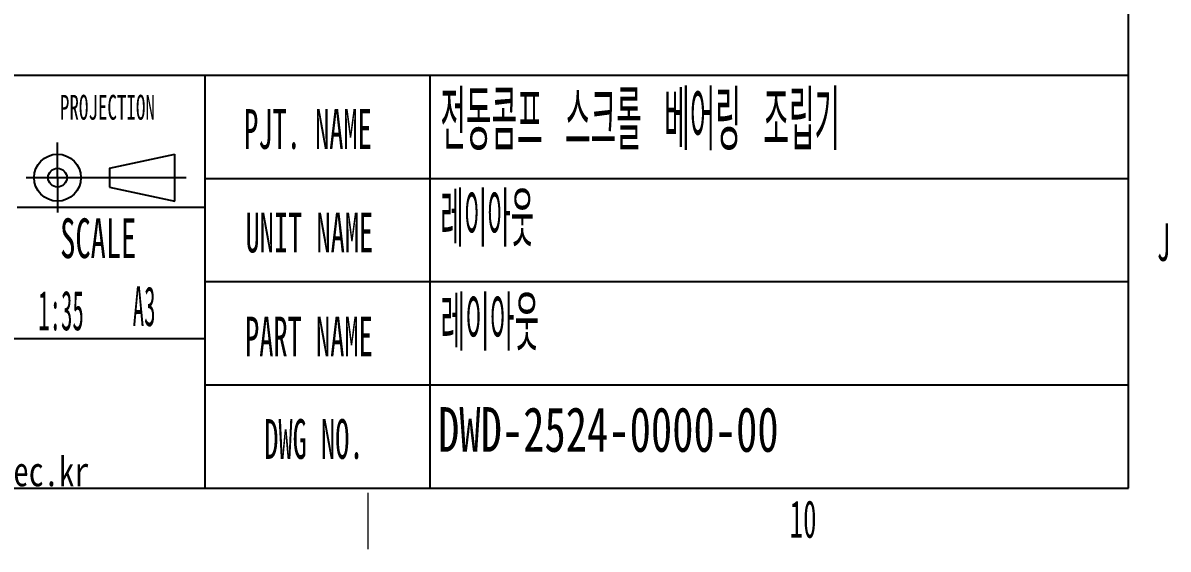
# Model space of a CAD drawing. Header units: millimetres. Extents: x 169 to 14583, y -399 to 10804.
# Drawn here: x 12394 to 14529, y 72 to 1053 of the extents above; entities that cross this region are included whole.
import ezdxf

# ---------------------------------------------------------------- set-up
doc = ezdxf.new("R2010")
doc.units = ezdxf.units.MM
doc.header["$LTSCALE"] = 35
doc.layers.add('12', color=4, linetype='Continuous')
doc.styles.add('SLDTEXTSTYLE1', font='TXT', dxfattribs={"width": 0.446809, "bigfont": 'bigfont'})
doc.styles.add('SLDTEXTSTYLE11', font='TXT', dxfattribs={"width": 0.75})
doc.styles.add('SLDTEXTSTYLE2', font='TXT', dxfattribs={"width": 0.7})
doc.styles.add('SLDTEXTSTYLE4', font='TXT', dxfattribs={"width": 0.421875})
doc.styles.add('SLDTEXTSTYLE5', font='TXT', dxfattribs={"width": 0.525})
doc.styles.add('SLDTEXTSTYLE6', font='TXT', dxfattribs={"width": 0.4235})
doc.styles.add('SLDTEXTSTYLE7', font='TXT', dxfattribs={"width": 0.4235, "bigfont": 'bigfont'})
doc.styles.add('SLDTEXTSTYLE8', font='TXT', dxfattribs={"width": 0.5625})

# ---------------------------------------------------------------- blocks, each defined once
blk = doc.blocks.new('블록12')
for p, q in [((14454.9, 185.5), (14454.9, 10160.5)), ((11333.4, 955.5), (14454.9, 955.5)), ((12733.4, 185.5), (12733.4, 955.5)), ((13153.4, 185.5), (13153.4, 955.5)), ((12458.4, 764.3), (12458.4, 829.9)), ((12555.1, 781.8), (12677.2, 808.1)), ((12677.2, 720.6), (12677.2, 808.1)), ((12555.1, 781.8), (12555.1, 746.8)), ((12400, 764.3), (12698, 764.3)), ((12458.4, 764.3), (12458.4, 699.3)), ((12733.4, 763), (14454.9, 763)), ((12555.1, 746.8), (12677.2, 720.6)), ((12383.4, 709.5), (12733.4, 709.5)), ((12733.4, 570.5), (14454.9, 570.5)), ((11333.4, 464.5), (12733.4, 464.5)), ((12733.4, 378), (14454.9, 378)), ((279.9, 185.5), (14454.9, 185.5))]:
    blk.add_line(p, q)
at = {"color": 9, "linetype": 'Continuous', "lineweight": 18}
blk.add_line((13037.4, 71.6), (13037.4, 176.6), dxfattribs=at)
for radius in [43.8, 17.5]:
    blk.add_circle((12458.4, 764.3), radius)

msp = doc.modelspace()

# ---------------------------------------------------------------- block references
at = {"color": 7, "linetype": 'Continuous'}
msp.add_blockref('블록12', (0, 0), dxfattribs=at)

# ---------------------------------------------------------------- texts
at = {"layer": '12'}
for s, insert, char_height, attachment_point, style in [('PROJECTION', (12551.457, 918.714), 46.3021, 2, 'SLDTEXTSTYLE8'), ('전동콤프 스크롤 베어링 조립기', (13172.164, 926.46), 111.125, 1, 'SLDTEXTSTYLE7'), ('PJT. NAME', (12925.376, 892.073), 74.0833, 2, 'SLDTEXTSTYLE5'), ('레이아웃', (13172.164, 737.452), 101.8646, 1, 'SLDTEXTSTYLE7'), ('SCALE', (12534.332, 688.365), 74.0833, 2, 'SLDTEXTSTYLE8'), ('UNIT NAME', (12927.957, 699.068), 74.0833, 2, 'SLDTEXTSTYLE5'), ('J', (14520.319, 678.949), 70.001, 2, 'SLDTEXTSTYLE5'), ('A3', (12619.912, 561.573), 74.0833, 2, 'SLDTEXTSTYLE6'), ('1:35', (12464.937, 553.753), 74.0833, 2, 'SLDTEXTSTYLE4'), ('레이아웃', (13172.164, 543.392), 101.8646, 1, 'SLDTEXTSTYLE1'), ('PART NAME', (12927.161, 505.008), 74.0833, 2, 'SLDTEXTSTYLE5'), ('DWD-2524-0000-00', (13167.778, 336.393), 83.34375, 1, 'SLDTEXTSTYLE2'), ('DWG NO.', (12936.427, 314), 74.0833, 2, 'SLDTEXTSTYLE5'), ('www.mdtec.kr', (12177.812, 244.388), 55.5625, 1, 'SLDTEXTSTYLE11'), ('10', (13848.409, 162.694), 70.0007, 2, 'SLDTEXTSTYLE5')]:
    msp.add_mtext(s, dxfattribs=dict(at, insert=insert, char_height=char_height, attachment_point=attachment_point, style=style))

doc.saveas('drawing.dxf')
